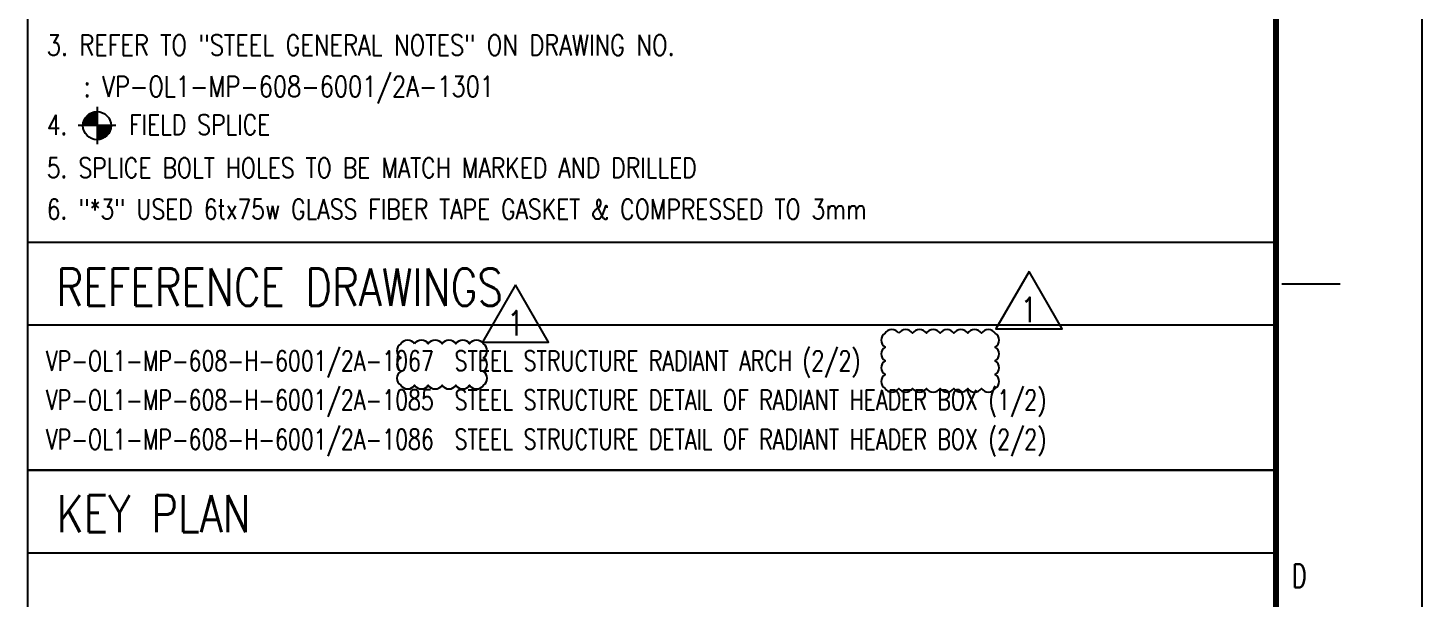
# Model space of a CAD drawing. Header units: millimetres. Extents: x 0 to 232280, y -26939 to 23794.
# Drawn here: x 46330 to 51389, y 10014 to 12085 of the extents above; entities that cross this region are included whole.
import ezdxf
from ezdxf.enums import TextEntityAlignment as Align

# ---------------------------------------------------------------- set-up
doc = ezdxf.new("R2010")
doc.units = ezdxf.units.MM
doc.header["$LTSCALE"] = 30
for name, color, linetype in [('CON-C', 4, 'Continuous'), ('CON-G', 3, 'Continuous'), ('CON-W', 7, 'Continuous'), ('CON-Y', 2, 'Continuous'), ('REV-0A', 2, 'Continuous'), ('rev-1', 2, 'Continuous'), ('rev-B', 2, 'Continuous'), ('TXT-C', 4, 'Continuous'), ('TXT-Y', 2, 'Continuous')]:
    doc.layers.add(name, color=color, linetype=linetype)
doc.styles.add('ROMANS', font='ROMANS.shx', dxfattribs={"width": 0.8})
doc.styles.add('SIMPLEX', font='simplex.shx', dxfattribs={"width": 0.8})

# ---------------------------------------------------------------- blocks, each defined once
blk = doc.blocks.new('TITLE')
at = {"color": 7}
for p, q in [((841, 0), (841, 594.85)), ((824.02, 371.87), (831.1, 371.87))]:
    blk.add_line(p, q, dxfattribs=at)
at = {"color": 7, "const_width": 0.707}
blk.add_lwpolyline([(823.32, 17.33), (823.32, 577.17)], dxfattribs=at)
at = {"color": 7, "style": 'ROMANS', "width": 0.7}
blk.add_text('D', height=2.83, dxfattribs=at).set_placement((826.15, 336.51), align=Align.MIDDLE)
blk = doc.blocks.new('A$C35816DBB')
at = {"layer": 'CON-G'}
h = blk.add_hatch(color=256, dxfattribs=at)
edge = h.paths.add_edge_path()
edge.add_arc((0, 0), 1.75, 90, 180)
edge.add_line((-1.75, 0), (0, 0))
edge.add_line((0, 0), (0, 1.75))
h = blk.add_hatch(color=256, dxfattribs=at)
edge = h.paths.add_edge_path()
edge.add_line((0, 0), (0, -1.75))
edge.add_arc((0, 0), 1.75, 270, 360)
edge.add_line((1.75, 0), (0, 0))
at = {"layer": 'CON-W'}
for p, q in [((0, 2.33), (0, -2.33)), ((2.33, 0), (-2.33, 0))]:
    blk.add_line(p, q, dxfattribs=at)
blk.add_circle((0, 0), 1.75, dxfattribs=at)
at = {"layer": 'CON-Y', "style": 'SIMPLEX', "width": 0.8}
blk.add_attdef('F.S.', (3.19, 1), '', height=2.5, dxfattribs=at)
blk = doc.blocks.new('revmark')
at = {"layer": 'rev-1'}
blk.add_lwpolyline([(0, 0), (-4, -6.93), (4, -6.93)], close=True, dxfattribs=at)
at = {"layer": 'rev-1', "style": 'SIMPLEX', "width": 0.8}
blk.add_attdef('REVMARK', text='', height=3, dxfattribs=at).set_placement((0, -4.62), align=Align.MIDDLE_CENTER)

msp = doc.modelspace()

# ---------------------------------------------------------------- linework, layer by layer
at = {"layer": 'CON-C'}
for p, q in [((46329.51, 11186.99), (46329.51, 17315.12)), ((50858.45, 11305.03), (46329.51, 11305.03)), ((46329.51, 10478.41), (46329.51, 11186.99)), ((50858.45, 11005.03), (46329.51, 11005.03)), ((50858.45, 11005.03), (46329.51, 11005.03)), ((46329.51, 6646.54), (46329.51, 10478.41)), ((46329.51, 10478.41), (50858.45, 10478.41)), ((46329.51, 10478.41), (50858.45, 10478.41)), ((46329.51, 10478.41), (50858.45, 10478.41)), ((46329.51, 10478.41), (50858.45, 10478.41)), ((46329.51, 10478.41), (50858.45, 10478.41)), ((46329.51, 10478.41), (50858.45, 10478.41)), ((46329.51, 10478.41), (50858.45, 10478.41)), ((46329.51, 10478.41), (50858.45, 10478.41)), ((46329.51, 10478.41), (50858.45, 10478.41)), ((46329.51, 10478.41), (50858.45, 10478.41)), ((46329.51, 10478.41), (50858.45, 10478.41)), ((46329.51, 10478.41), (50858.45, 10478.41)), ((46329.51, 10478.41), (50858.45, 10478.41)), ((46329.51, 10478.41), (50858.45, 10478.41)), ((46329.51, 10478.41), (50858.45, 10478.41)), ((46329.51, 10478.41), (50858.45, 10478.41)), ((46329.51, 10478.41), (50858.45, 10478.41)), ((46329.51, 10478.41), (50858.45, 10478.41)), ((46329.51, 10478.41), (50858.45, 10478.41)), ((46329.51, 10478.41), (50858.45, 10478.41)), ((46329.51, 10478.41), (50858.45, 10478.41)), ((46329.51, 10478.41), (50858.45, 10478.41)), ((46329.51, 10478.41), (50858.45, 10478.41)), ((46329.51, 10478.41), (50858.45, 10478.41)), ((50858.45, 10478.41), (46329.51, 10478.41)), ((46329.51, 10478.41), (50858.45, 10478.41)), ((46329.51, 10478.41), (50858.45, 10478.41)), ((46329.51, 10178.41), (50858.45, 10178.41))]:
    msp.add_line(p, q, dxfattribs=at)
at = {"layer": 'REV-0A'}
for points in [[(49489.87, 10975.88, 0.5486188), (49439.87, 10975.88, 0.5486188), (49439.87, 10925.88, 0.5486188), (49439.87, 10875.88, 0.5486188), (49439.87, 10825.88, 0.5486188), (49439.87, 10775.88, 0.5486188), (49489.87, 10775.88, 0.5486188), (49539.87, 10775.88, 0.5486188), (49589.87, 10775.88, 0.5486188), (49639.87, 10775.88, 0.5486188), (49689.87, 10775.88, 0.5486188), (49739.87, 10775.88, 0.5486188), (49789.87, 10775.88, 0.5486188), (49839.87, 10775.88, 0.5486188), (49839.87, 10825.88, 0.5486188), (49839.87, 10875.88, 0.5486188), (49839.87, 10925.88, 0.5486188), (49839.87, 10975.88, 0.5486188), (49789.87, 10975.88, 0.5486188), (49739.87, 10975.88, 0.5486188), (49689.87, 10975.88, 0.5486188), (49639.87, 10975.88, 0.5486188), (49589.87, 10975.88, 0.5486188), (49539.87, 10975.88, 0.5486188)], [(47732.66, 10937.33, 0.5486188), (47682.66, 10937.33, 0.5486188), (47682.66, 10887.33, 0.5486188), (47682.66, 10837.33, 0.5486188), (47682.66, 10787.33, 0.5486188), (47732.66, 10787.33, 0.5486188), (47782.66, 10787.33, 0.5486188), (47832.66, 10787.33, 0.5486188), (47882.66, 10787.33, 0.5486188), (47932.66, 10787.33, 0.5486188), (47982.66, 10787.33, 0.5486188), (47982.66, 10837.33, 0.5486188), (47982.66, 10887.33, 0.5486188), (47982.66, 10937.33, 0.5486188), (47932.66, 10937.33, 0.5486188), (47882.66, 10937.33, 0.5486188), (47832.66, 10937.33, 0.5486188), (47782.66, 10937.33, 0.5486188)]]:
    msp.add_lwpolyline(points, format="xyb", close=True, dxfattribs=at)

# ---------------------------------------------------------------- block references
at = {"linetype": 'ByBlock', "xscale": 29.99999999699995, "yscale": 29.99999999699995, "zscale": 29.99999999699995}
msp.add_blockref('TITLE', (26158.94, 0), dxfattribs=at)
at = {"layer": 'CON-W', "xscale": 29.14285714285216, "yscale": 29.14285714285216, "zscale": 29.14285714285216}
msp.add_blockref('A$C35816DBB', (46580.46, 11730.04), dxfattribs=at)
at = {"layer": 'REV-0A'}
ref = msp.add_blockref('revmark', (49962.47, 11200.32), dxfattribs=dict(at, xscale=30, yscale=30, zscale=30))
ref.add_attrib('REVMARK', '1', dxfattribs={"layer": 'rev-B', "height": 90, "style": 'SIMPLEX', "width": 0.8}).set_placement((49962.47, 11061.76), align=Align.MIDDLE_CENTER)
ref = msp.add_blockref('revmark', (48098.95, 11151.84), dxfattribs=dict(at, xscale=30, yscale=30, zscale=30))
ref.add_attrib('REVMARK', '1', dxfattribs={"layer": 'rev-B', "height": 90, "style": 'SIMPLEX', "width": 0.8}).set_placement((48098.95, 11013.27), align=Align.MIDDLE_CENTER)

# ---------------------------------------------------------------- texts
at = {"layer": 'CON-C', "style": 'SIMPLEX', "width": 0.8}
msp.add_text('REFERENCE DRAWINGS', height=135, dxfattribs=at).set_placement((46433.58, 11076))
at = {"layer": 'TXT-C', "style": 'SIMPLEX', "width": 0.8}
msp.add_text('KEY PLAN', height=135, dxfattribs=at).set_placement((46434.75, 10253.41))
at = {"layer": 'TXT-Y', "style": 'SIMPLEX'}
for s, height, width, p in [('3. REFER TO "STEEL GENERAL NOTES" ON DRAWING NO. ', 75, 0.8, (46398.02, 11985.12)), ('   : VP-OL1-MP-608-6001/2A-1301', 75, 0.8, (46398.02, 11835.12)), ('4.     FIELD SPLICE', 72.8571, 0.8, (46398.02, 11697)), ('5. SPLICE BOLT HOLES TO BE MATCH MARKED AND DRILLED', 72.8571, 0.8, (46398.02, 11540.21)), ('6. "*3" USED 6tx75w GLASS FIBER TAPE GASKET & COMPRESSED TO 3mm', 72.8571, 0.8, (46398.02, 11390.13)), ('VP-OL1-MP-608-H-6001/2A-1067  STEEL STRUCTURE RADIANT ARCH (2/2)', 72.8571, 0.75, (46395.16, 10839.59)), ('VP-OL1-MP-608-H-6001/2A-1085  STEEL STRUCTURE DETAIL OF RADIANT HEADER BOX (1/2)', 72.8571, 0.75, (46395.16, 10697.34)), ('VP-OL1-MP-608-H-6001/2A-1086  STEEL STRUCTURE DETAIL OF RADIANT HEADER BOX (2/2)', 72.8571, 0.75, (46395.16, 10554.34))]:
    msp.add_text(s, height=height, dxfattribs=dict(at, width=width)).set_placement(p)

doc.saveas('drawing.dxf')
